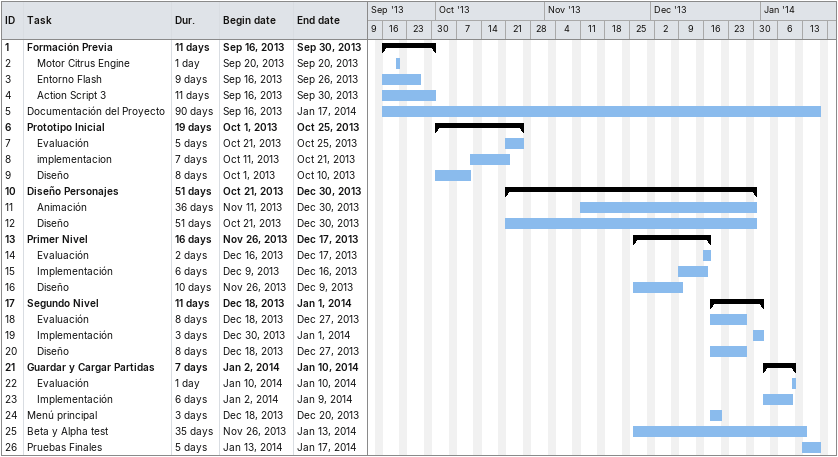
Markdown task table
| ID | Level | Task | Duration | Start | Finish |
|---|---|---|---|---|---|
| 1 | 1 | **Formación Previa** | 11d | 2013-09-16 | 2013-09-30 |
| 2 | 2 | Motor Citrus Engine | 1d | 2013-09-20 | 2013-09-20 |
| 3 | 2 | Entorno Flash | 9d | 2013-09-16 | 2013-09-26 |
| 4 | 2 | Action Script 3 | 11d | 2013-09-16 | 2013-09-30 |
| 5 | 1 | Documentación del Proyecto | 90d | 2013-09-16 | 2014-01-17 |
| 6 | 1 | **Prototipo Inicial** | 19d | 2013-10-01 | 2013-10-25 |
| 7 | 2 | Evaluación | 5d | 2013-10-21 | 2013-10-25 |
| 8 | 2 | implementacion | 7d | 2013-10-11 | 2013-10-21 |
| 9 | 2 | Diseño | 8d | 2013-10-01 | 2013-10-10 |
| 10 | 1 | **Diseño Personajes** | 51d | 2013-10-21 | 2013-12-30 |
| 11 | 2 | Animación | 36d | 2013-11-11 | 2013-12-30 |
| 12 | 2 | Diseño | 51d | 2013-10-21 | 2013-12-30 |
| 13 | 1 | **Primer Nivel** | 16d | 2013-11-26 | 2013-12-17 |
| 14 | 2 | Evaluación | 2d | 2013-12-16 | 2013-12-17 |
| 15 | 2 | Implementación | 6d | 2013-12-09 | 2013-12-16 |
| 16 | 2 | Diseño | 10d | 2013-11-26 | 2013-12-09 |
| 17 | 1 | **Segundo Nivel** | 11d | 2013-12-18 | 2014-01-01 |
| 18 | 2 | Evaluación | 8d | 2013-12-18 | 2013-12-27 |
| 19 | 2 | Implementación | 3d | 2013-12-30 | 2014-01-01 |
| 20 | 2 | Diseño | 8d | 2013-12-18 | 2013-12-27 |
| 21 | 1 | **Guardar y Cargar Partidas** | 7d | 2014-01-02 | 2014-01-10 |
| 22 | 2 | Evaluación | 1d | 2014-01-10 | 2014-01-10 |
| 23 | 2 | Implementación | 6d | 2014-01-02 | 2014-01-09 |
| 24 | 1 | Menú principal | 3d | 2013-12-18 | 2013-12-20 |
| 25 | 1 | Beta y Alpha test | 35d | 2013-11-26 | 2014-01-13 |
| 26 | 1 | Pruebas Finales | 5d | 2014-01-13 | 2014-01-17 |
